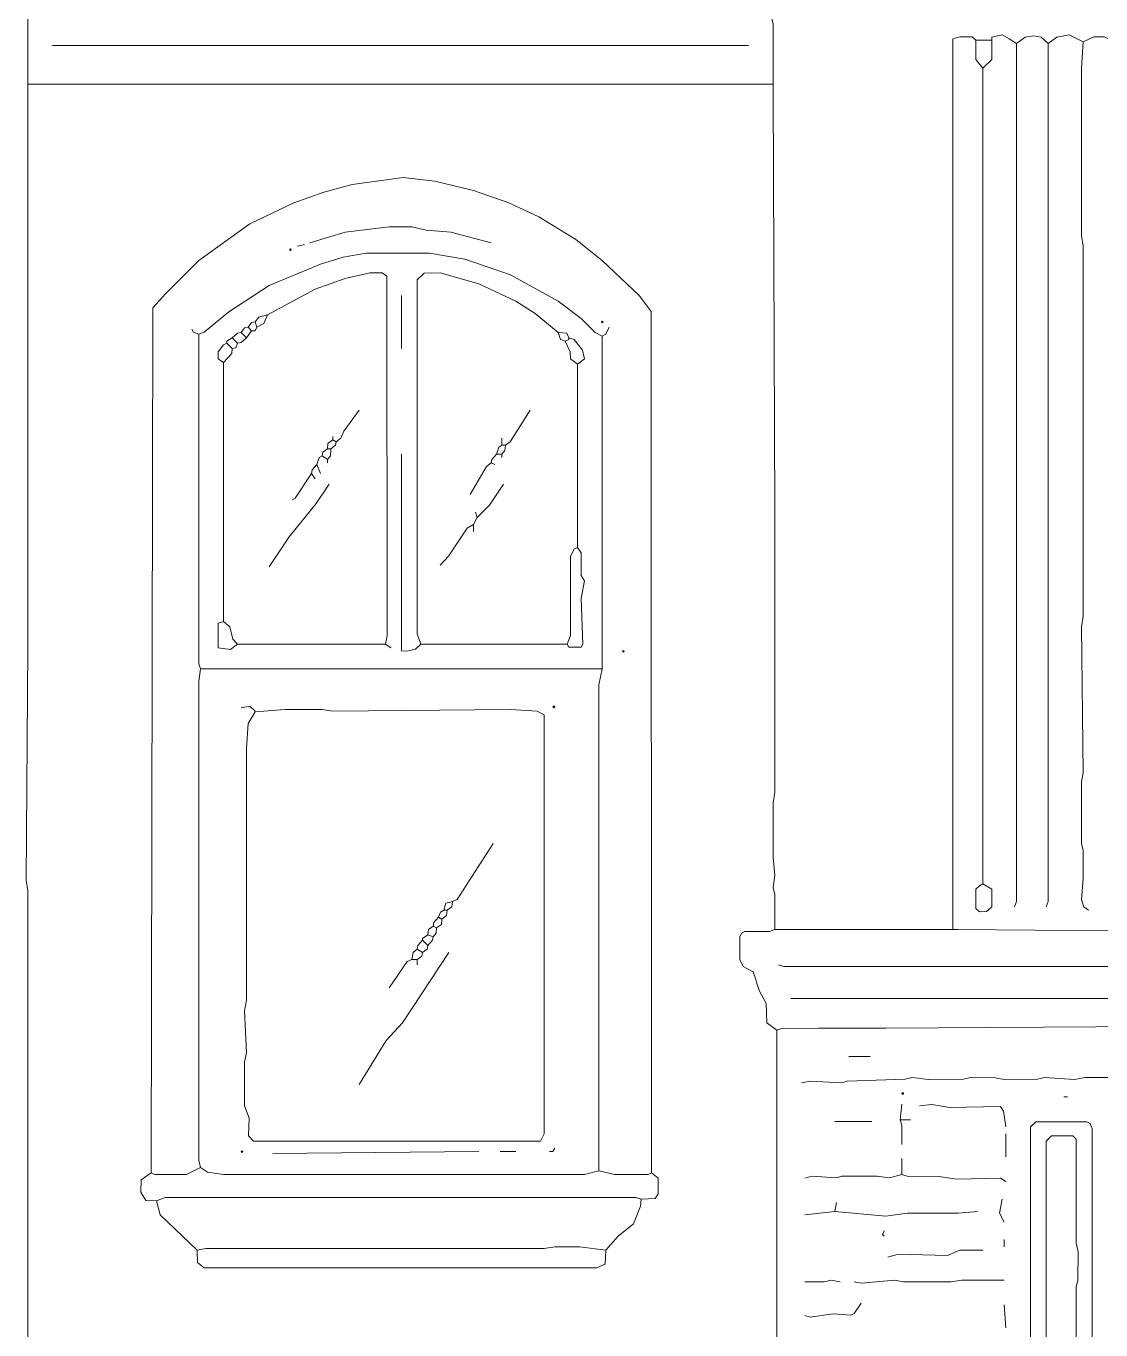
# Model space of a CAD drawing. Header units: millimetres. Extents: x 11 to 20000, y -4 to 8232.
# Drawn here: x 10445 to 12745, y 2940 to 5731 of the extents above; entities that cross this region are included whole.
import ezdxf

# ---------------------------------------------------------------- set-up
doc = ezdxf.new("R2010")
doc.units = ezdxf.units.MM
doc.layers.add('ARCHITECTURE', color=7, linetype='Continuous', lineweight=13, true_color=0x000000)
doc.layers.add('MASONRY_AND_ARCH', color=7, linetype='Continuous', lineweight=13, true_color=0x000000)

msp = doc.modelspace()

# ---------------------------------------------------------------- linework, layer by layer
at = {"layer": 'ARCHITECTURE', "color": 7, "lineweight": 13, "true_color": 0x000000}
for points in [[(12043.74061, 5607.08857), (12043.74061, 5625.94276), (12043.73326, 5735.29412), (12039.97025, 5750.37704)], [(12477.37557, 5701.35747), (12469.8276, 5708.74412), (12443.43891, 5708.75068), (12428.356, 5704.07195), (12428.356, 5693.81572), (12428.35554, 3797.13428)], [(12477.37557, 5701.35747), (12511.31222, 5701.35747)], [(12477.37557, 5701.35747), (12477.5302, 5659.87941), (12492.45894, 5641.02557)], [(12492.45894, 5641.02557), (12511.31222, 5659.87941), (12511.31222, 5701.35747)], [(12564.10215, 5693.81606), (12549.01957, 5704.07229), (12533.93665, 5712.51505), (12511.31222, 5707.70781), (12511.31222, 5701.35747)], [(12564.10215, 5693.81606), (12582.95622, 5707.69468), (12601.80995, 5710.57036), (12616.89333, 5707.69468), (12631.97545, 5693.81606)], [(12707.39106, 5697.58665), (12677.22432, 5712.37353), (12650.82952, 5707.84242), (12631.97545, 5693.81606)], [(12707.39106, 5697.58665), (12703.61991, 5641.02557), (12703.62681, 5282.80543), (12707.39106, 5260.181), (12707.38416, 4468.32579), (12703.61991, 4445.70136), (12707.38416, 4132.73043), (12703.62681, 4113.8759), (12703.62681, 3981.90045), (12707.24333, 3966.81708), (12707.38416, 3906.48609), (12703.62681, 3861.23722), (12708.44751, 3846.16007), (12718.70328, 3838.61278)], [(12760.181, 5705.12828), (12752.63303, 5708.75068), (12730.0155, 5708.75068), (12707.39106, 5697.58665)], [(10501.50735, 5690.04525), (11990.95023, 5690.04525)], [(12564.10215, 5693.81606), (12564.09525, 3857.46606), (12560.33224, 3846.15385)], [(12628.20554, 3846.15385), (12631.96855, 3857.46606), (12631.97545, 5693.81606)], [(12492.45894, 3895.17387), (12492.45894, 5641.02557)], [(12043.74061, 5607.08857), (10448.71799, 5607.08857)], [(12043.74061, 5607.08857), (12043.74061, 5592.00645), (12047.51131, 4690.79898), (12047.51131, 4668.17455), (12047.50441, 4091.25147), (12043.74016, 4068.62704), (12043.74706, 3951.73495), (12047.50441, 3914.02715), (12043.74706, 3887.63156), (12047.36357, 3872.54943), (12047.51131, 3797.13382)], [(11783.55916, 3276.77251), (11782.50271, 5120.66324), (11757.01572, 5154.59989), (11677.9793, 5229.86708), (11621.41821, 5274.20769), (11542.23133, 5323.23394), (11478.13066, 5353.39943), (11402.71493, 5379.79502), (11319.75962, 5399.55034), (11251.88631, 5407.23982), (11142.53394, 5392.0086), (11082.20305, 5376.01799), (11018.09955, 5353.39943), (10923.83201, 5308.15057), (10814.47964, 5229.86708), (10742.9836, 5158.37104), (10716.44038, 5128.20554), (10716.44038, 5116.89333), (10712.66968, 3276.77251)], [(11052.0362, 5267.72206), (11127.45192, 5290.19864), (11221.71946, 5301.65871), (11270.73812, 5301.51086), (11300.90498, 5294.26572), (11353.69627, 5290.19864), (11440.42138, 5267.72206)], [(11025.64197, 5260.181), (11040.72398, 5263.95215)], [(11677.9793, 5067.8733), (11662.89593, 5075.56278), (11632.73043, 5105.43269), (11583.71041, 5142.24468), (11481.90045, 5198.65803), (11383.86029, 5232.72998), (11308.4474, 5245.0914), (11172.70079, 5244.94977), (11123.6793, 5236.50679), (11074.66063, 5221.42398), (10965.30826, 5176.17477), (10878.58314, 5119.61403), (10825.79186, 5076.47104), (10814.47964, 5071.64446)], [(11214.17704, 4407.99355), (11217.94876, 4426.84808), (11216.7448, 5196.07195), (11206.63744, 5203.46527), (11180.24038, 5203.47183), (11127.45192, 5191.25792), (11063.34842, 5168.49219), (10961.53846, 5113.12217)], [(11289.59276, 4407.99355), (11282.05124, 4430.61799), (11282.05124, 5188.53654), (11297.13518, 5202.56324), (11331.07183, 5203.47183), (11414.02715, 5179.9457), (11493.21267, 5142.23224), (11534.69174, 5115.84287), (11583.71041, 5075.41437)], [(11248.11459, 5041.47771), (11248.11459, 5154.59989)], [(10935.14423, 5098.0388), (10942.6914, 5108.15373), (10961.53846, 5113.12217)], [(10938.91403, 5086.72658), (10953.84276, 5094.41674), (10961.53846, 5113.12217)], [(10799.39762, 5082.95667), (10803.32206, 5076.46482), (10814.47964, 5071.64446)], [(10904.97738, 5075.41437), (10912.5198, 5085.52274), (10920.05939, 5086.72658)], [(10920.05939, 5086.72658), (10927.60181, 5096.83495), (10935.14423, 5098.0388)], [(10920.05939, 5086.72658), (10927.60181, 5079.18552)], [(10938.91403, 5086.72658), (10935.14423, 5079.18552), (10927.60181, 5079.18552)], [(10938.91403, 5086.72658), (10935.14423, 5098.0388)], [(11677.9793, 5067.8733), (11685.37262, 5071.79842), (11693.06143, 5086.72658)], [(10818.24943, 4355.20362), (10814.48586, 4366.51584), (10814.47964, 5071.64446)], [(10867.27093, 5011.31222), (10855.95781, 5018.86018), (10855.95781, 5033.93665), (10867.41176, 5048.86505), (10874.81052, 5052.78993)], [(10874.81052, 5052.78993), (10874.81052, 5056.56109), (10886.12274, 5064.10215)], [(10874.81052, 5052.78993), (10886.12274, 5041.47771)], [(10904.97738, 5075.41437), (10897.43009, 5074.21052), (10886.12274, 5064.10215)], [(10886.12274, 5064.10215), (10897.43495, 5052.78993)], [(10886.12274, 5041.47771), (10893.51742, 5042.68247), (10897.43495, 5052.78993)], [(10916.28959, 5064.10215), (10904.9836, 5053.99468), (10897.43495, 5052.78993)], [(10904.97738, 5075.41437), (10916.28959, 5064.10215)], [(10916.28959, 5064.10215), (10927.60181, 5079.18552)], [(11606.33484, 5064.10215), (11602.40894, 5074.21052), (11583.71041, 5075.41437)], [(11583.71041, 5075.41437), (11588.53801, 5060.4862), (11598.79378, 5056.56109)], [(11606.33484, 5064.10215), (11606.33484, 5060.33224), (11598.79378, 5056.56109)], [(11598.79378, 5056.56109), (11609.04966, 5033.93665), (11610.10554, 5018.85396), (11625.18812, 5007.54106)], [(11606.33484, 5064.10215), (11617.64706, 5060.17726), (11635.44389, 5037.70781), (11640.27149, 5018.85396), (11625.18812, 5007.54106)], [(11677.9793, 5067.8733), (11677.97885, 4370.28699), (11677.97885, 4355.20362)], [(10867.27093, 5011.31222), (10884.91934, 5030.1655), (10886.12274, 5041.47771)], [(10867.27093, 5011.31222), (10867.27093, 4457.01357)], [(11625.18812, 4615.38462), (11625.18812, 5007.54106)], [(11157.61595, 4909.50226), (11124.73643, 4864.25339), (11118.71154, 4849.17692), (11108.59729, 4841.62896)], [(11470.58824, 4834.0879), (11480.70328, 4841.63518), (11523.37952, 4909.50226)], [(11089.74265, 4826.54559), (11090.94751, 4837.85158), (11101.05486, 4845.40011)], [(11108.59729, 4841.62896), (11107.39242, 4834.0879), (11097.28507, 4826.54559)], [(11101.05486, 4852.94118), (11101.05486, 4845.40011)], [(11101.05486, 4845.40011), (11108.59729, 4841.62896)], [(11451.7336, 4815.23337), (11456.55498, 4830.1621), (11463.04581, 4834.0879)], [(11463.04581, 4849.17002), (11463.04581, 4834.0879)], [(11470.58824, 4834.0879), (11463.04581, 4834.0879)], [(11463.04581, 4815.23337), (11469.39027, 4822.7819), (11470.58824, 4834.0879)], [(11078.43043, 4811.46346), (11071.93959, 4807.53767), (11067.11821, 4792.60894)], [(11078.43043, 4811.46346), (11079.63529, 4819.00452), (11089.74265, 4826.54559)], [(11078.43043, 4811.46346), (11089.74265, 4803.92115)], [(11089.74265, 4826.54559), (11097.28507, 4826.54559)], [(11089.74265, 4803.92115), (11096.0871, 4811.46968), (11097.28507, 4826.54559)], [(11089.74265, 4796.38009), (11089.74265, 4803.92115)], [(11289.59276, 4407.99355), (11278.28054, 4397.88609), (11259.4259, 4393.06538), (11248.11459, 4394.11527), (11248.11459, 4400.45871), (11248.11459, 4815.23337)], [(11440.42138, 4796.38009), (11441.62624, 4803.92805), (11451.7336, 4815.23337)], [(11463.04581, 4815.23337), (11451.7336, 4815.23337)], [(11463.04581, 4815.23337), (11463.04581, 4807.69231)], [(11055.806, 4773.75566), (11020.82059, 4721.11968), (11014.32975, 4717.19457)], [(11055.806, 4773.75566), (11057.01086, 4781.30362), (11067.11821, 4792.60894)], [(11063.34842, 4762.44344), (11055.806, 4773.75566)], [(11074.66063, 4773.75566), (11067.11821, 4792.60894)], [(11395.17251, 4728.50679), (11430.30781, 4788.83213), (11440.42138, 4796.38009)], [(11440.42138, 4796.38009), (11447.9638, 4792.60894)], [(10965.30826, 4573.9069), (11007.83676, 4638.00905), (11066.06946, 4709.65351), (11093.51527, 4751.13122)], [(11410.25735, 4679.48676), (11436.50385, 4705.88235), (11466.81844, 4751.13122)], [(11410.25735, 4679.48676), (11406.48473, 4690.79898)], [(11402.71493, 4664.40464), (11388.68167, 4656.71448), (11348.87489, 4596.53133), (11331.07183, 4577.67681)], [(11402.71493, 4664.40464), (11410.25735, 4679.48676)], [(11402.71493, 4664.40464), (11402.71493, 4649.32127)], [(11625.18812, 4615.38462), (11632.57579, 4604.0724), (11632.87828, 4555.05238), (11640.27149, 4543.74016), (11632.73043, 4506.0336), (11636.34559, 4408.00045), (11632.57579, 4401.65701), (11606.48948, 4401.65011), (11602.56369, 4407.99355)], [(11625.18812, 4615.38462), (11617.7879, 4611.4595), (11610.10554, 4596.53133), (11610.10554, 4426.84808), (11602.56369, 4407.99355)], [(10867.27093, 4457.01357), (10855.95781, 4453.08846), (10855.95781, 4430.61799), (10855.95781, 4411.76471), (10855.95781, 4400.60713), (10882.35294, 4396.83631), (10897.43495, 4407.99355)], [(10867.27093, 4457.01357), (10881.14808, 4445.70136), (10887.32138, 4419.30645), (10897.43495, 4407.99355)], [(11214.17704, 4407.99355), (10897.43495, 4407.99355)], [(11214.17704, 4407.99355), (11225.48925, 4400.45249)], [(11289.59276, 4407.99355), (11602.56369, 4407.99355)], [(10818.24943, 4355.20362), (10814.47964, 4328.80803), (10814.48586, 3303.16742), (10818.24943, 3288.08473)], [(11677.97885, 4355.20362), (11383.86029, 4355.20362), (11361.23586, 4355.20362), (11300.90498, 4355.20362), (11285.82296, 4355.20362), (10818.24943, 4355.20362)], [(11677.97885, 4355.20362), (11670.44389, 4321.26697), (11670.43699, 3280.54299)], [(10935.14423, 4264.70588), (10923.83201, 4275.86346), (10904.97738, 4272.24695)], [(11444.194, 3981.90045), (11367.72195, 3861.39118), (11357.46606, 3857.46606)], [(11357.46606, 3857.46606), (11343.43971, 3853.54095), (11338.61143, 3838.61278)], [(11346.15385, 3838.61278), (11356.2612, 3846.16007), (11357.46606, 3857.46606)], [(11327.29921, 3823.52941), (11332.12059, 3834.68699), (11338.61143, 3838.61278)], [(11346.15385, 3838.61278), (11344.94898, 3827.30679), (11334.84163, 3819.75826)], [(11346.15385, 3838.61278), (11338.61143, 3838.61278)], [(11315.98699, 3804.67613), (11305.87964, 3797.1276), (11304.67477, 3785.82161)], [(11315.98699, 3804.67613), (11317.19186, 3812.22342), (11327.29921, 3823.52941)], [(11315.98699, 3804.67613), (11323.52941, 3800.90498)], [(11323.52941, 3800.90498), (11322.33145, 3789.59898), (11315.98699, 3782.0517)], [(11323.52941, 3800.90498), (11333.63676, 3808.45294), (11334.84163, 3819.75826)], [(11327.29921, 3823.52941), (11334.84163, 3819.75826)], [(12051.28247, 3582.20238), (12029.86222, 3597.28507), (12028.50339, 3638.76278), (12014.6241, 3665.15837), (12001.06527, 3706.48213), (11979.64491, 3718.09672), (11972.10385, 3733.03167), (11972.2517, 3782.05102), (11976.02149, 3789.43812), (11983.40916, 3793.20894), (12036.1991, 3793.51176), (12047.51131, 3797.13382)], [(12428.35554, 3797.13428), (12405.73111, 3797.13428), (12371.79446, 3797.13428), (12345.40011, 3797.13428), (12066.36459, 3797.13428), (12047.51131, 3797.13382)], [(12948.71753, 3797.13382), (12933.63541, 3793.36391), (12439.66776, 3797.13428), (12428.35554, 3797.13428)], [(11282.05034, 3755.65611), (11283.24898, 3763.20407), (11293.36256, 3774.50939)], [(11304.67477, 3785.82161), (11293.36256, 3778.28054), (11293.36256, 3774.50939)], [(11304.67477, 3763.19717), (11293.36256, 3774.50939)], [(11315.98699, 3782.0517), (11304.67477, 3785.82161)], [(11304.67477, 3763.19717), (11314.7836, 3774.50317), (11315.98699, 3782.0517)], [(11157.61595, 3465.30894), (11215.23416, 3559.57794), (11250.82919, 3597.28507), (11349.92364, 3748.11505)], [(11282.05034, 3755.65611), (11273.61448, 3748.10814), (11270.73812, 3733.03167)], [(11282.05034, 3755.65611), (11293.36256, 3748.11505)], [(11282.05034, 3733.03167), (11292.15916, 3740.57274), (11293.36256, 3748.11505)], [(11304.67477, 3763.19717), (11303.47138, 3755.65611), (11293.36256, 3748.11505)], [(11221.71946, 3672.69943), (11260.47613, 3729.10656), (11270.73812, 3733.03167)], [(11282.05034, 3733.03167), (11270.73812, 3733.03167)], [(11282.05034, 3721.71946), (11282.05034, 3733.03167)], [(12055.05238, 3721.71946), (12066.36459, 3717.9552), (13103.31867, 3717.94208), (13118.40079, 3714.17839)], [(13122.17195, 3650.075), (12081.44796, 3650.075)], [(13174.96188, 3589.74333), (13159.87975, 3585.97285), (12952.48869, 3585.97907), (12929.86425, 3589.74333), (12884.61538, 3585.97907), (12846.90758, 3589.74333), (12285.06787, 3585.97285), (12266.21459, 3585.97285), (12171.9457, 3585.97285), (12153.09242, 3585.97285), (12141.7802, 3585.97285), (12062.59468, 3585.82511), (12051.28247, 3582.20238)], [(10972.85068, 3318.25034), (11414.02715, 3322.02138)], [(11493.21267, 3322.02138), (11459.27602, 3322.02138)], [(11576.16934, 3329.56233), (11572.39819, 3322.02138), (11564.85577, 3322.02138)], [(10723.9819, 3216.44016), (10701.36369, 3217.64434), (10690.19367, 3235.29412), (10691.25011, 3261.68903), (10712.66968, 3276.77251)], [(10712.66968, 3276.77251), (10720.21697, 3273.14898), (10788.08541, 3273.14898), (10818.24943, 3288.08473)], [(11670.43699, 3280.54299), (11640.27149, 3273.00747), (10867.27093, 3273.00747), (10833.33428, 3277.82885), (10818.24943, 3288.08473)], [(11783.55916, 3276.77251), (11776.0112, 3273.14898), (11704.37364, 3273.00747), (11670.43699, 3280.54299)], [(11760.93473, 3220.21143), (11790.95238, 3221.4155), (11797.5862, 3231.52364), (11797.43835, 3265.45339), (11783.55916, 3276.77251)], [(11760.93473, 3220.21143), (11749.62251, 3223.97568), (10742.83654, 3223.97568), (10723.9819, 3216.44016)], [(10723.9819, 3216.44016), (10731.6776, 3186.27477), (10810.70984, 3110.85973)], [(11760.93473, 3220.21143), (11759.88518, 3205.12794), (11744.65407, 3167.42081), (11711.91595, 3140.87738), (11685.52036, 3110.85973)], [(10810.70984, 3110.85973), (10829.56165, 3114.62398), (11553.54355, 3114.63643), (11576.16934, 3118.40147), (11628.95928, 3118.25373), (11685.52036, 3110.85973)], [(10810.70984, 3110.85973), (10811.91324, 3084.47104), (10825.79186, 3073.15238), (10837.10407, 3073.15238), (10863.4983, 3073.15238), (11666.66708, 3073.15238), (11684.31618, 3080.84819), (11685.52036, 3110.85973)]]:
    msp.add_lwpolyline(points, dxfattribs=at)
for points in [[(11008.67274, 5252.63948), (11010.55803, 5254.52489), (11012.44344, 5252.63948), (11010.55803, 5250.75419)], [(11676.09355, 5098.03925), (11677.97885, 5099.92455), (11679.86425, 5098.03925), (11677.97885, 5096.15385)], [(11721.34242, 4392.91097), (11723.22771, 4394.79638), (11725.11312, 4392.91097), (11723.22771, 4391.02568)], [(11572.39819, 4274.13269), (11574.2836, 4276.0181), (11576.16889, 4274.13269), (11574.2836, 4272.2474)], [(10935.29129, 4263.50136), (10999.24491, 4268.47014), (11078.43043, 4268.47014), (11101.05486, 4264.70588), (11481.90045, 4268.47014), (11538.46154, 4264.55124), (11553.54446, 4257.15792), (11553.54446, 4242.08145), (11553.54446, 3359.72851), (11545.99638, 3344.64559), (10938.91403, 3344.64559), (10931.37161, 3344.64559), (10921.26425, 3355.95803), (10922.62715, 3393.66516), (10912.52466, 3420.06007), (10912.52466, 3514.32907), (10916.28337, 3533.18224), (10912.5198, 3623.68066), (10916.28337, 3646.30509), (10916.29581, 4185.52036), (10920.21471, 4238.31029)], [(12492.45894, 3894.86425), (12485.07127, 3891.24808), (12477.37557, 3883.86097), (12477.37557, 3842.38959), (12484.92353, 3834.99627), (12499.9931, 3836.04615), (12511.31222, 3846.15385), (12511.31222, 3883.86097)], [(10904.97738, 3322.02115), (10906.86278, 3323.90645), (10908.74808, 3322.02115), (10906.86278, 3320.13575)]]:
    msp.add_lwpolyline(points, close=True, dxfattribs=at)
at = {"layer": 'MASONRY_AND_ARCH', "color": 7, "lineweight": 13, "true_color": 0x000000}
for points in [[(10448.71799, 5607.08857), (10448.71799, 5739.06459), (10448.71799, 5750.37715)], [(10452.48869, 2820.51278), (10448.72376, 2831.82477), (10448.71199, 3880.0905), (10444.94627, 3902.71493), (10448.71799, 4400.45249), (10448.71799, 4423.07692), (10448.71799, 4539.97025), (10448.71799, 4562.59468), (10448.71799, 4641.7802), (10448.71799, 4656.86233), (10448.71799, 5554.29864), (10448.71799, 5588.23529), (10448.71799, 5607.08857)], [(12051.28201, 2820.51278), (12051.28201, 2831.82477), (12051.28247, 3582.20238)], [(12251.13122, 3525.64129), (12205.88235, 3525.64129)], [(12104.0724, 3469.0802), (12122.92568, 3472.84446), (12190.79898, 3469.22794), (12202.1112, 3472.70294), (12326.54559, 3476.76889), (12341.62896, 3480.3862), (12375.56561, 3476.62115), (12450.97998, 3476.76889), (12466.06335, 3480.3862), (12518.85328, 3480.24468), (12537.70781, 3476.62115), (12609.35102, 3476.76889), (12624.43439, 3480.3862), (12688.53654, 3476.62805), (12711.16097, 3480.3862), (12850.67873, 3480.38552), (12903.46867, 3472.8569), (13009.04977, 3472.8569), (13107.08857, 3480.09615), (13118.40079, 3476.62115)], [(12673.45441, 3438.91403), (12665.9121, 3438.91403)], [(12315.23337, 3389.89468), (12319.00452, 3423.83133)], [(12541.47771, 3374.8112), (12536.65147, 3408.74785), (12530.01765, 3418.70758), (12420.81448, 3416.29581), (12383.10667, 3422.63337), (12356.71233, 3420.06007)], [(12175.71686, 3386.12342), (12254.90238, 3386.12342)], [(12315.23337, 3389.89468), (12337.85781, 3389.89468)], [(12315.23337, 3389.89468), (12318.85679, 3378.58247), (12319.00452, 3337.10407)], [(12541.47771, 3310.70916), (12541.47771, 3359.72851)], [(12319.00452, 3306.9379), (12319.00452, 3273.00124)], [(12319.00452, 3273.00124), (12292.60894, 3265.46652), (12266.21459, 3269.22455), (12190.79898, 3269.08303), (12179.48676, 3265.75645), (12126.69683, 3269.23077), (12111.61346, 3265.46029)], [(12541.47771, 3257.91855), (12530.1655, 3265.30566), (12435.89785, 3262.88699), (12398.19005, 3268.93462), (12330.31674, 3269.37851), (12319.00452, 3273.00124)], [(12179.48676, 3212.66968), (12175.71686, 3193.81572)], [(12537.70781, 3171.19129), (12527.74751, 3190.04525), (12533.93665, 3220.21143)], [(12175.71686, 3193.81572), (12111.61346, 3186.27477)], [(12481.14672, 3193.81572), (12439.66776, 3190.05147), (12330.31674, 3189.89751), (12285.06787, 3183.70147), (12175.71686, 3193.81572)], [(12281.29672, 3141.0259), (12277.52681, 3144.79638), (12281.29672, 3152.33812)], [(12537.70781, 3118.40147), (12537.70781, 3133.48416)], [(12492.45894, 3110.85973), (12443.43891, 3110.71131), (12417.04333, 3099.69593), (12311.46346, 3102.12014), (12288.83903, 3095.77704)], [(12187.02907, 3042.98643), (12168.17455, 3046.74378), (12153.09242, 3043.13416), (12111.61346, 3042.98643)], [(12537.70781, 3046.7569), (12447.21007, 3046.75068), (12424.58563, 3042.98643), (12322.77568, 3042.99265), (12303.92115, 3046.60226), (12232.27794, 3040.4138), (12217.19457, 3042.98643)], [(12232.27794, 2997.73756), (12217.04683, 2975.26776), (12209.65351, 2971.49729), (12171.9457, 2974.81697), (12122.92568, 2967.72602), (12111.61346, 2971.34265)], [(12541.47771, 2944.94695), (12537.70781, 2993.96708)]]:
    msp.add_lwpolyline(points, dxfattribs=at)
for points in [[(12319.00452, 3446.45554), (12320.88993, 3448.34084), (12322.77523, 3446.45554), (12320.88993, 3444.57014)], [(12628.20509, 2545.40181), (12605.58111, 2545.40351), (12594.26844, 2556.56109), (12594.26844, 2605.58043), (12594.26844, 2620.66391), (12594.26844, 2684.76595), (12594.26844, 2699.84943), (12594.26844, 2779.03495), (12594.26844, 2801.65939), (12594.26844, 2831.82477), (12594.26844, 3159.87907), (12594.26844, 3197.58699), (12594.26844, 3220.21143), (12594.26844, 3374.8112), (12605.58111, 3385.96878), (12714.93213, 3385.96878), (12722.31844, 3382.1983), (12726.23744, 3371.04072), (12726.08971, 2556.56799), (12722.31844, 2550.22353), (12696.07885, 2545.39661)], [(12635.89434, 2575.56968), (12628.20509, 2582.9629), (12628.20509, 2598.03948), (12628.20509, 2624.43439), (12628.20509, 2858.22048), (12628.20509, 2877.07364), (12628.20509, 2899.69808), (12628.20509, 3148.56686), (12628.20509, 3163.65034), (12628.20509, 3242.83586), (12628.20509, 3261.68903), (12628.20509, 3344.64581), (12639.51776, 3355.80339), (12684.75973, 3355.80339), (12692.15305, 3348.40939), (12692.31459, 3125.94242), (12696.07195, 3107.08925), (12695.93111, 3046.7569), (12692.31459, 3031.67421), (12692.15305, 2586.72726), (12680.99548, 2575.56968)]]:
    msp.add_lwpolyline(points, close=True, dxfattribs=at)

doc.saveas('drawing.dxf')
